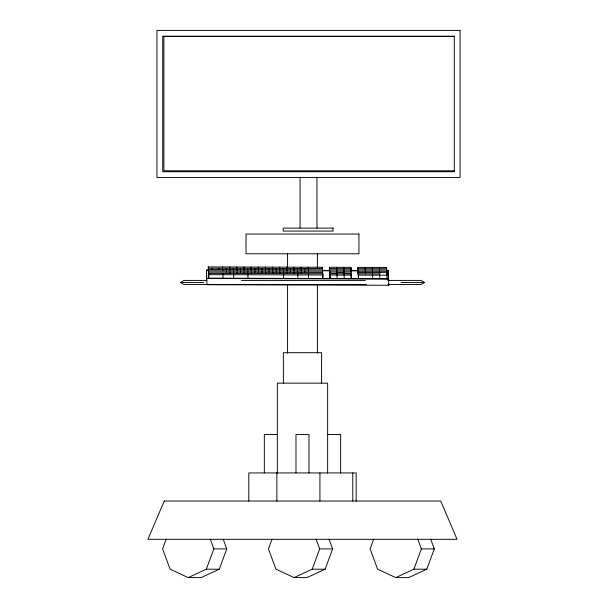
<?xml version="1.0" encoding="UTF-8"?>
<svg xmlns="http://www.w3.org/2000/svg" width="608" height="608" viewBox="0 0 608 608"><rect width="100%" height="100%" fill="white"/><g stroke="black" fill="none" stroke-linecap="round" stroke-linejoin="round"><path stroke-width="0.91" d="M206.446 280.759L206.484 270.089L208.27 270.096L208.764 278.168L388.778 278.715M206.484 270.089L206.978 284.711L388.778 285.258L388.276 270.644L386.498 270.636L386.756 274.839L386.696 270.036L358.18 269.952M388.238 280.417L388.276 270.644M322.597 274.641L322.833 278.517L322.369 267.262L208.308 266.912L208.286 270.423L206.507 270.416M208.445 273.007L208.384 268.204L322.453 268.554M208.529 274.299L208.544 270.788L322.612 271.138L322.673 275.933M208.605 275.591L208.628 272.08L322.688 272.43M208.764 278.168L208.704 273.372L322.772 273.722L322.757 277.225M223.022 278.213L222.961 273.418M233.715 278.244L233.654 273.448M247.973 278.289L247.912 273.494M283.624 278.396L283.564 273.6M297.882 278.441L297.821 273.646M308.575 278.472L308.514 273.676M322.445 270.302L322.369 267.262M351.112 274.725L351.348 278.601L351.287 273.805L329.901 273.737L329.962 278.54L329.506 267.284L350.892 267.345L351.28 275.561M329.642 273.372L329.582 268.576L350.968 268.637M329.726 274.664L329.506 267.284M329.886 277.248L329.901 273.737M336.938 274.223L336.954 272.468L344.082 272.49L344.219 278.578M337.09 278.563L336.954 272.468M344.067 274.246L343.763 267.322M350.953 271.267L350.892 267.345M351.036 271.685L351.052 269.929L329.665 269.868M351.272 277.309L351.287 273.805M379.802 273.889L358.416 273.828L358.477 278.624L358.021 267.368L386.536 267.452L387.015 279.034M358.158 273.456L358.097 268.66L386.612 268.744L386.597 272.255M358.241 274.748L358.256 271.244L386.772 271.328M358.317 276.04L358.34 272.536L386.855 272.62L386.84 275.249M372.734 278.669L372.278 267.414M379.863 278.692L379.407 267.429M386.536 267.452L386.521 270.963L388.299 270.963M166.182 539.182L162.587 548.895L170.096 569.194L188.214 577.6L201.157 577.6L219.275 569.194L226.776 548.895L223.189 539.182M188.214 577.6L206.332 569.194L213.834 548.895L210.246 539.182M272.034 539.182L268.447 548.895L275.948 569.194L294.067 577.6L307.01 577.6L325.128 569.194L332.637 548.895L329.042 539.182M294.067 577.6L312.185 569.194L319.694 548.895L316.099 539.182M373.707 539.182L370.112 548.895L377.621 569.194L395.74 577.6L408.682 577.6L426.801 569.194L434.302 548.895L430.715 539.182M395.74 577.6L413.858 569.194L421.359 548.895L417.772 539.182M366.328 284.559L184.072 284.559L180.477 282.492L184.072 280.417L206.682 280.417M387.942 280.417L420.896 280.417L424.49 282.492L420.896 284.559L387.942 284.559M454.29 36.503L163.886 36.503L163.886 170.78L454.29 170.78M241.46 280.417L365.393 280.417M180.477 282.492L203.779 282.492M401.189 282.492L424.49 282.492M277.332 434.522L264.336 434.522L264.336 472.94M327.636 434.522L340.632 434.522L340.632 472.94M213.834 548.895L226.776 548.895M319.694 548.895L332.637 548.895M421.359 548.895L434.302 548.895M206.332 569.194L219.275 569.194M312.185 569.194L325.128 569.194M413.858 569.194L426.801 569.194M208.468 269.496L322.529 269.846M322.977 270.446L329.612 270.461M350.474 270.53L358.059 270.552M322.354 270.765L329.483 270.788M350.869 270.849L357.998 270.872M329.741 271.16L351.128 271.221M343.991 272.954L351.12 272.977M322.848 275.014L208.787 274.664L208.308 266.912M329.977 275.029L351.371 275.097M387.015 275.204L358.5 275.12L358.021 267.368M207.001 278.487L388.801 279.042M388.231 283.974L388.778 285.258M365.15 267.391L365.545 273.851M336.634 267.3L336.862 272.931L329.734 272.908L329.893 275.492M308.112 267.216L308.195 268.508M308.271 269.8L308.355 271.092M304.631 268.5L304.707 269.792M304.79 271.084L304.866 272.376M300.983 267.193L301.066 268.485M301.142 269.777L301.226 271.069M301.302 272.361L301.386 273.653M297.502 268.478L297.578 269.77M297.662 271.062L297.738 272.354M293.854 267.17L293.938 268.462M294.014 269.754L294.097 271.046M294.173 272.338L294.257 273.63M290.373 268.455L290.449 269.747M290.533 271.039L290.609 272.331M286.725 267.155L286.809 268.447M286.885 269.739L286.968 271.024M287.044 272.316L287.128 273.608M283.244 268.432L283.32 269.724M283.404 271.016L283.48 272.308M279.596 267.132L279.68 268.424M279.756 269.716L279.84 271.008M279.916 272.3L279.999 273.592M276.116 268.409L276.192 269.701M276.275 270.993L276.351 272.285M272.468 267.11L272.551 268.402M272.627 269.694L272.711 270.986M272.787 272.278L272.87 273.57M268.987 268.386L269.063 269.678M269.146 270.97L269.222 272.262M265.339 267.087L265.422 268.379M265.498 269.671L265.574 270.963M265.658 272.255L265.734 273.547M261.85 268.371L261.934 269.663M262.01 270.955L262.094 272.247M258.21 267.064L258.286 268.356M258.37 269.648L258.446 270.94M258.529 272.232L258.605 273.524M254.722 268.348L254.805 269.64M254.881 270.932L254.965 272.224M251.081 267.041L251.157 268.333M251.241 269.625L251.317 270.917M251.4 272.209L251.476 273.501M247.593 268.326L247.676 269.618M247.752 270.91L247.836 272.202M243.952 267.026L244.028 268.318M244.112 269.602L244.188 270.894M244.272 272.186L244.348 273.478M240.464 268.303L240.548 269.595M240.624 270.887L240.707 272.179M236.824 267.003L236.9 268.295M236.983 269.587L237.059 270.879M237.143 272.171L237.219 273.463M233.335 268.28L233.419 269.572M233.495 270.864L233.578 272.156M229.695 266.98L229.771 268.272M229.854 269.564L229.93 270.856M230.014 272.148L230.09 273.44M226.206 268.257L226.29 269.549M226.366 270.841L226.45 272.133M222.566 266.958L222.642 268.25M222.726 269.542L222.802 270.834M219.078 268.242L219.161 269.534M211.949 268.219L212.032 269.511M356.174 501.045L356.174 472.94L248.794 472.94L248.794 501.045M352.784 472.94L352.784 501.045M327.636 472.94L327.636 383.146L277.332 383.146L277.332 472.94M321.594 383.078L321.594 352.693L283.366 352.693L283.366 383.078M319.93 472.94L319.93 501.045M317.391 253.779L317.391 267.976M317.391 285.015L317.391 353.149M316.966 177.141L316.966 228.106M308.986 472.94L308.986 434.522L295.982 434.522L295.982 472.94M300.056 177.141L300.056 228.106M287.576 253.779L287.576 267.034M287.576 285.015L287.576 353.149M276.853 472.94L276.853 501.045M164.213 501.045L147.934 539.326L457.034 539.326L440.754 501.045L164.213 501.045M460.066 30.4L156.963 30.4L156.963 177.498L460.066 177.498L460.066 30.4M454.29 36.176L162.739 36.176L162.739 171.722L454.29 171.722L454.29 36.176M333.009 228.106L283.237 228.106L283.237 231.078L333.009 231.078L333.009 228.106M358.94 234.05L246.027 234.05L246.027 253.779L358.94 253.779L358.94 234.05"/></g></svg>
